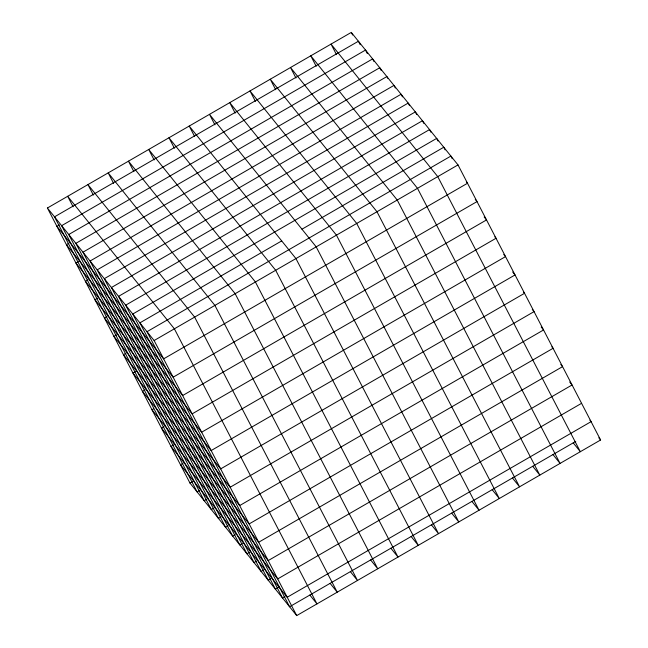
<?xml version="1.0" encoding="UTF-8"?>
<svg xmlns="http://www.w3.org/2000/svg" width="648" height="648" viewBox="0 0 648 648"><rect width="100%" height="100%" fill="white"/><g stroke="black" fill="none" stroke-linecap="round" stroke-linejoin="round"><path stroke-width="0.97" d="M47.409 208.008L351.289 32.4L458.006 164.916L600.591 439.992L296.711 615.6L189.994 483.084L47.409 208.008L154.119 340.524L296.711 615.6M59.446 224.88L56.911 226.346L163.628 358.862L467.516 183.254L466.325 181.78M372.632 58.903L68.745 234.511L211.337 509.587L213.872 508.129M68.947 243.219L66.42 244.685L173.129 377.201L477.017 201.593L475.243 199.382M78.457 261.557L75.921 263.023L182.639 395.539L486.526 219.931L484.153 216.983M87.958 279.896L85.431 281.362L192.14 413.878L496.028 238.27L494.845 236.795M97.467 298.234L94.932 299.7L201.65 432.216L505.537 256.608L503.755 254.397M106.977 316.572L104.441 318.038L211.159 450.554L515.038 274.946L512.673 271.998M116.478 334.911L113.943 336.377L220.66 468.893L524.548 293.285L523.365 291.811M281.702 240.902L139.895 322.85L282.479 597.934L285.015 596.468M301.968 229.198L443.775 147.242L445.135 149.866M125.987 353.249L123.452 354.715L230.17 487.231L534.057 311.623L532.275 309.412M154.119 340.524L458.006 164.916M135.489 371.588L132.962 373.054L239.671 505.57L543.559 329.962L541.185 327.021M144.998 389.926L142.463 391.392L249.18 523.908L553.068 348.3L551.877 346.826M153.657 408.758L151.972 409.73L258.682 542.246L562.569 366.638L560.795 364.427M164.009 426.603L161.474 428.069L268.191 560.585L572.079 384.977M173.51 444.941L170.983 446.407L277.692 578.923L581.58 403.315M183.019 463.288L180.484 464.746L287.202 597.262L591.089 421.654L589.907 420.179M189.994 483.084L192.529 481.626M199.641 490.455L197.105 491.921L54.521 216.837L358.409 41.237L360.215 44.728M206.753 499.292L204.225 500.758L61.633 225.674L365.521 50.066L367.335 53.565M220.984 516.958L218.449 518.424L75.865 243.34L379.752 67.74L381.105 70.357M228.096 525.795L225.569 527.253L82.976 252.177L386.864 76.569L387.771 78.319M235.208 534.624L232.681 536.09L90.088 261.014L393.976 85.406L395.337 88.023M242.328 543.461L239.792 544.928L97.208 269.843L401.096 94.243L402.449 96.86M249.44 552.299L246.904 553.757L104.32 278.681L408.208 103.073L409.568 105.697M256.551 561.128L254.024 562.594L111.432 287.518L415.319 111.91L416.68 114.526M263.671 569.965L261.136 571.431L118.552 296.347L422.431 120.747L423.792 123.363M270.783 578.802L268.248 580.26L125.663 305.184L429.551 129.576L430.904 132.2M279.588 586.659L275.368 589.097L132.775 314.021L436.663 138.413L438.024 141.029M575.756 441.401L289.591 606.763L147.007 331.687L450.895 156.079L452.247 158.703M569.705 382.036L571.487 384.24M598.817 437.789L600.591 439.992M573.221 442.868L580.333 451.705L437.748 176.621L331.031 44.105L336.466 54.586M552.963 454.572L560.075 463.409L417.49 188.325L310.773 55.817L316.208 66.29M532.705 466.285L539.816 475.114L397.232 200.038L290.515 67.522L295.95 78.003M512.447 477.989L519.558 486.826L376.974 211.742L270.257 79.226L275.692 89.708M492.188 489.694L499.3 498.531L356.708 223.447L249.998 90.939L255.425 101.412M471.922 501.406L479.042 510.235L336.45 235.159L229.74 102.643L235.167 113.125M451.664 513.111L458.784 521.94L316.192 246.864L209.482 114.348L214.909 124.829M431.406 524.815L438.518 533.652L295.934 258.568L189.216 126.06L194.651 136.534M411.148 536.52L418.26 545.357L275.675 270.281L168.958 137.765L174.393 148.246M390.89 548.232L398.002 557.061L255.417 281.985L148.7 149.469L154.135 159.951M370.632 559.937L377.744 568.774L235.159 293.69L128.442 161.174L133.877 171.655M350.374 571.641L357.485 580.478L214.901 305.402L108.184 172.886L113.619 183.368M330.116 583.354L337.227 592.183L194.635 317.107L87.925 184.591L93.353 195.072M309.849 595.058L316.969 603.895L174.377 328.811L67.667 196.295L73.094 206.777M373.086 59.778L373.993 61.52M351.743 33.275L352.65 35.016"/></g></svg>
